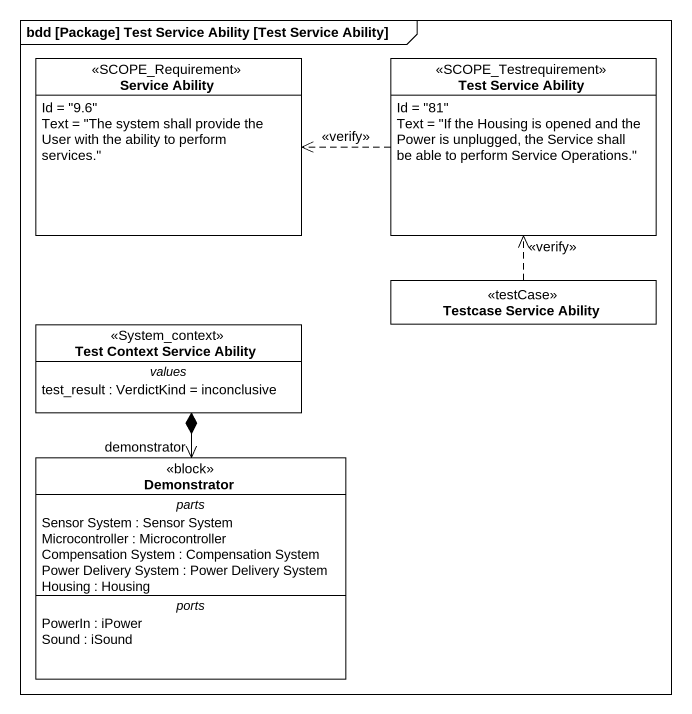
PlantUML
@startuml
mainframe bdd [Package] Test Service Ability [Test Service Ability]
hide circle
hide empty members
class "Service Ability" as Service_Ability <<SCOPE_Requirement>> {
  Id = "9.6"
  Text = "The system shall provide the User with the ability to perform services."
}
class "Test Service Ability" as Test_Service_Ability <<SCOPE_Testrequirement>> {
  Id = "81"
  Text = "If the Housing is opened and the Power is unplugged, the Service shall be able to perform Service Operations."
}
class "Testcase Service Ability" as Testcase_Service_Ability <<testCase>>
class "Test Context Service Ability" as Test_Context_Service_Ability <<System_context>> {
  -- values --
  test_result : VerdictKind = inconclusive
}
class Demonstrator <<block>> {
  -- parts --
  Sensor System : Sensor System
  Microcontroller : Microcontroller
  Compensation System : Compensation System
  Power Delivery System : Power Delivery System
  Housing : Housing
  -- ports --
  PowerIn : iPower
  Sound : iSound
}
Test_Service_Ability .left.> Service_Ability : <<verify>>
Testcase_Service_Ability .up.> Test_Service_Ability : <<verify>>
Test_Context_Service_Ability *--> "demonstrator" Demonstrator
@enduml
